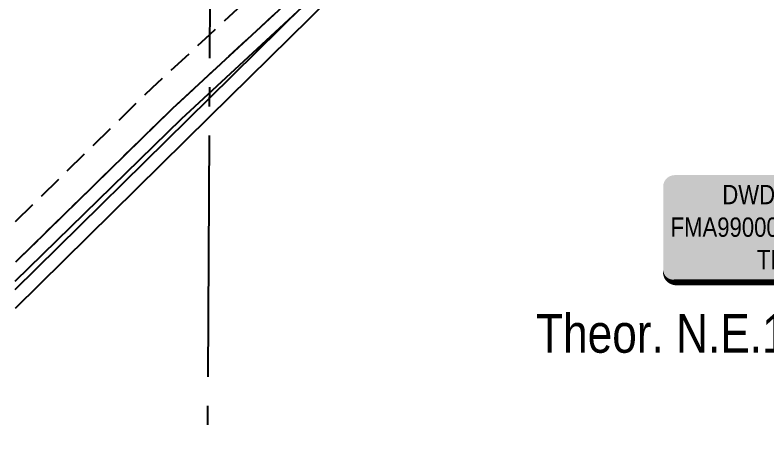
# Model space of a CAD drawing. Extents: x 456630 to 490274, y 6043290 to 6049977.
# Drawn here: x 481101.7 to 481491.7, y 6043738.1 to 6043961.8 of the extents above; entities that cross this region are included whole.
import ezdxf
from ezdxf.enums import TextEntityAlignment as Align

# ---------------------------------------------------------------- set-up
doc = ezdxf.new("R2010")
doc.units = 0
doc.header["$LTSCALE"] = 5
doc.linetypes.add('foc-ACCESSROAD', pattern=[3.75, 2.5, -1.25])
doc.linetypes.add('foc-QUARTERLINE', pattern=[33, 25, -3, 2, -3])
doc.layers.add('C-RW-T', color=13, linetype='Continuous', lineweight=9)
for name, color, linetype in [('C-SYMBOL', 7, 'Continuous'), ('F-AR', 190, 'foc-ACCESSROAD'), ('F-RW', 190, 'Continuous'), ('L-QSEC', 8, 'foc-QUARTERLINE')]:
    doc.layers.add(name, color=color, linetype=linetype)
doc.styles.add('175L', font='ARIALN.TTF', dxfattribs={"height": 20})
doc.styles.add('80', font='ARIALN.TTF', dxfattribs={"height": 10})

# ---------------------------------------------------------------- blocks, each defined once
blk = doc.blocks.new('*U360')
h = blk.add_hatch(color=255)
edge = h.paths.add_edge_path()
edge.add_line((-111.5, -28.5), (111.5, -28.5))
edge.add_arc((111.5, -22.5), 6, 270, 360)
edge.add_line((117.5, -22.5), (117.5, 21))
edge.add_arc((111.5, 21), 6, 0, 90)
edge.add_line((111.5, 27), (-111.5, 27))
edge.add_arc((-111.5, 21), 6, 90, 180)
edge.add_line((-117.5, 21), (-117.5, -22.5))
edge.add_arc((-111.5, -22.5), 6, 180, 270)
at = {"color": 44, "flags": 128}
blk.add_lwpolyline([(-111.5, -28.5, 3, 3, 0), (111.5, -28.5, 3, 3, 0.414214), (117.5, -22.5, 3, 3, 0), (117.5, 21, 3, 0, 0.414214), (111.5, 27, 0, 0, 0), (-111.5, 27, 0, 0, 0.414214), (-117.5, 21, 0, 0, 0), (-117.5, -22.5, 0, 3, 0.414214)], format="xyseb", close=True, dxfattribs=at)
at = {"color": 44, "style": '80'}
blk.add_attdef('ENTER_TEXT_001', (-35.99, -5), '', height=10, dxfattribs=at)

msp = doc.modelspace()

# ---------------------------------------------------------------- linework, layer by layer
at = {"layer": 'F-AR', "flags": 128}
msp.add_lwpolyline([(481102.007, 6043854.879), (481172.713, 6043924.069), (481202.584, 6043951.685), (481280.634, 6044023.845), (481319.42, 6044115.563), (481366.192, 6044226.164), (481377.255, 6044224.967), (481381.768, 6044224.479), (481346.038, 6044139.987), (481333.238, 6044109.72), (481293.192, 6044015.025), (481202.462, 6043931.141), (481183.054, 6043913.198), (481101.882, 6043833.766)], dxfattribs=at)
at = {"layer": 'F-RW', "flags": 128}
for points in [[(481101.798, 6043819.621), (481202.389, 6043918.789), (481300.199, 6044015.217), (481346.037, 6044139.988), (481370.147, 6044205.617), (481377.255, 6044224.967), (481378.678, 6044228.831), (481380.524, 6044233.865), (481401.228, 6044228.748), (481461.236, 6044213.938), (481488.146, 6044207.295), (481646.101, 6044168.302), (481738.806, 6044145.418), (482011.428, 6044009.832)], [(482011.388, 6044002.033), (481736.379, 6044138.807), (481657.792, 6044158.206), (481551.532, 6044184.438), (481395.238, 6044223.022), (481384.934, 6044225.565), (481384.429, 6044224.191), (481377.32, 6044204.84), (481306.23, 6044011.332), (481202.33, 6043908.9), (481101.739, 6043809.731)], [(482047.984, 6043651.702), (481703.924, 6044073.248), (481633.384, 6044143.24), (481529.779, 6044205.187), (481509.426, 6044197.671), (481494.094, 6044152.111), (481444.711, 6044118.35), (481368.173, 6044125.093), (481333.238, 6044109.72), (481293.192, 6044015.025), (481183.054, 6043913.198), (481101.882, 6043833.766)], [(481101.823, 6043823.92), (481187.878, 6043908.128), (481299.049, 6044010.912), (481338.6, 6044104.436), (481369.348, 6044117.967), (481446.591, 6044111.16), (481499.978, 6044147.659), (481514.991, 6044192.268), (481529.062, 6044197.464), (481629.061, 6044137.673), (481698.735, 6044068.541), (482042.897, 6043646.873)]]:
    msp.add_lwpolyline(points, dxfattribs=at)
at = {"layer": 'L-QSEC'}
msp.add_line((481204.233, 6044229.476), (481199.637, 6043455.424), dxfattribs=at)

# ---------------------------------------------------------------- block references
at = {"layer": 'C-RW-T'}
ref = msp.add_blockref('*U360', (481554.97, 6043851.889), dxfattribs=at)
ref.add_attrib('ENTER_TEXT_001', 'DWD 050130 Journey Energy Inc.', (481468.111, 6043863.798), dxfattribs={"layer": '0', "color": 44, "height": 10, "style": '80'})
ref.add_attrib('ENTER_TEXT_002', 'FMA9900037 Canadian Forest Products Ltd.', (481441.303, 6043846.954), dxfattribs={"layer": '0', "color": 44, "height": 10, "style": '80'})
ref.add_attrib('ENTER_TEXT_003', 'TPA 566 STUART MOSES', (481486.054, 6043830.11), dxfattribs={"layer": '0', "color": 44, "height": 10, "style": '80'})

# ---------------------------------------------------------------- texts
at = {"layer": 'C-SYMBOL', "color": 3, "style": '175L'}
msp.add_text('Theor. N.E.1/4 Sec. 17-64-22-W.5M.', height=19.98958, dxfattribs=at).set_placement((481558.081, 6043780.913), align=Align.BOTTOM_CENTER)

doc.saveas('drawing.dxf')
